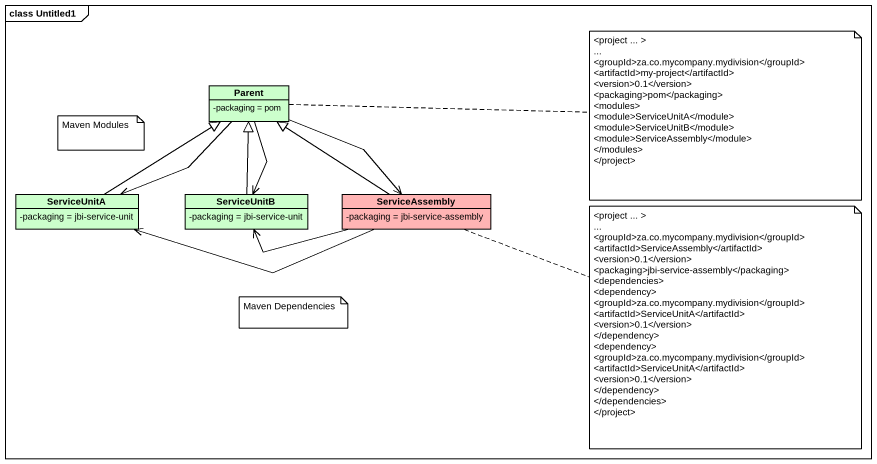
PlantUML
@startuml
mainframe class Untitled1
hide circle
hide empty members
skinparam classAttributeIconSize 0
class Parent #CCFFCC {
  -packaging = pom
}
class ServiceUnitA #CCFFCC {
  -packaging = jbi-service-unit
}
class ServiceUnitB #CCFFCC {
  -packaging = jbi-service-unit
}
class ServiceAssembly #FFB4B4 {
  -packaging = jbi-service-assembly
}
Parent --> ServiceUnitA
Parent --> ServiceUnitB
Parent --> ServiceAssembly
ServiceUnitA -up-|> Parent
ServiceUnitB -up-|> Parent
ServiceAssembly -up-|> Parent
ServiceAssembly -left-> ServiceUnitA
ServiceAssembly -left-> ServiceUnitB
note right of Parent
  <project ... >
  ~...
  <groupId>za.co.mycompany.mydivision</groupId>
  <artifactId>my-project</artifactId>
  <version>0.1</version>
  <packaging>pom</packaging>
  <modules>
  <module>ServiceUnitA</module>
  <module>ServiceUnitB</module>
  <module>ServiceAssembly</module>
  </modules>
  </project>
end note
note as N2
  Maven Modules
end note
note right of ServiceAssembly
  <project ... >
  ~...
  <groupId>za.co.mycompany.mydivision</groupId>
  <artifactId>ServiceAssembly</artifactId>
  <version>0.1</version>
  <packaging>jbi-service-assembly</packaging>
  <dependencies>
  <dependency>
  <groupId>za.co.mycompany.mydivision</groupId>
  <artifactId>ServiceUnitA</artifactId>
  <version>0.1</version>
  </dependency>
  <dependency>
  <groupId>za.co.mycompany.mydivision</groupId>
  <artifactId>ServiceUnitA</artifactId>
  <version>0.1</version>
  </dependency>
  </dependencies>
  </project>
end note
note as N4
  Maven Dependencies
end note
@enduml
